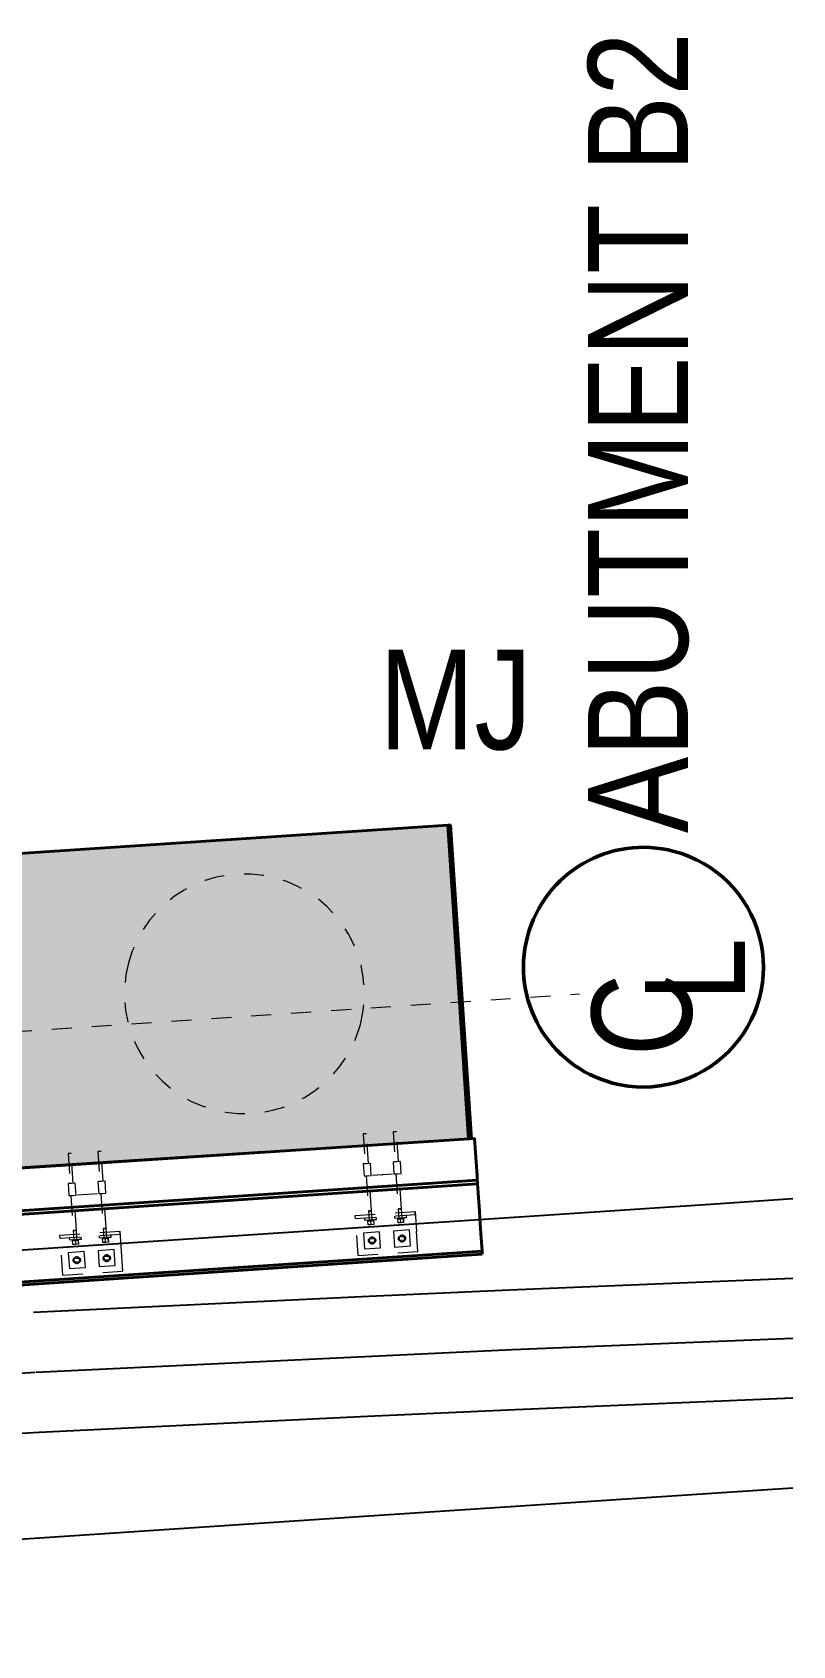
# Model space of a CAD drawing. Header units: metres. Extents: x -355 to -223, y 3 to 561.
# Drawn here: x -236.56 to -232.76, y 542.6 to 550.68 of the extents above; entities that cross this region are included whole.
import ezdxf

# ---------------------------------------------------------------- set-up
doc = ezdxf.new("R2010")
doc.units = ezdxf.units.M
doc.linetypes.add('JacobsDash', pattern=[0.0045, 0.003, -0.0015])
doc.linetypes.add('JacobsGridLine', pattern=[0.0145, 0.01, -0.001, 0.0025, -0.001])
for name, color, linetype, lineweight in [('A-ANNO-NOTE', 7, 'Continuous', 9), ('A-FLOR', 7, 'Continuous', 40), ('A-FLOR-HDLN', 7, 'JacobsDash', 15), ('A-GENM', 7, 'Continuous', 25), ('G-ANNO-TEXT', 7, 'Continuous', 9), ('S-BEAM', 7, 'Continuous', 40), ('S-BEAM-HDLN', 7, 'JacobsDash', 15), ('S-FNDN-HDLN', 7, 'JacobsDash', 15), ('S-FSTN', 7, 'Continuous', 15), ('S-GRID', 7, 'Continuous', 9)]:
    doc.layers.add(name, color=color, linetype=linetype, lineweight=lineweight)
doc.styles.add('Arial Narrow', font='ARIALN.TTF', dxfattribs={"height": 0.5})
doc.styles.add('Arial Narrow_2', font='ARIALN.TTF', dxfattribs={"height": 0.0025})

# ---------------------------------------------------------------- blocks, each defined once
blk = doc.blocks.new('T2DPAA-T2D-C3S-RW-M2D-100010_dwg-40802999-DRG-2873035 - CONSTRUCTION SEQUENCE STAGE A9')
at = {"color": 254, "lineweight": 25, "true_color": 0xd0d0d0, "flags": 128}
for points in [[(57.3636, -623.0032), (58.855, -627.4523), (58.9415, -627.7106), (60.0205, -630.8988)], [(56.5248, -623.0766), (56.5642, -623.225), (58.1559, -627.9755), (59.7623, -632.7222), (60.4348, -634.7092)], [(57.0587, -623.0299), (57.0659, -623.0569), (57.3071, -623.777), (58.1014, -626.1475), (58.6571, -627.8059), (58.8973, -628.5157), (59.6987, -630.8838), (59.7363, -630.9949), (60.2346, -632.5623), (60.4564, -633.2666), (60.869, -634.5938)], [(58.5119, -624.4926), (58.5469, -624.5971), (59.1823, -626.4935), (59.3571, -627.0153), (59.5245, -627.515), (60.3553, -629.9697), (60.9582, -631.7514), (61.7086, -633.9687), (61.8334, -634.3375)], [(60.3081, -630.8132), (60.8064, -632.3806), (61.0287, -633.0864), (61.4493, -634.4396)], [(60.0222, -630.904), (60.5205, -632.4714), (60.7426, -633.1765), (61.1592, -634.5167)]]:
    blk.add_lwpolyline(points, dxfattribs=at)
blk = doc.blocks.new('T2DPAA-T2D-PWC-RW-M2D-100010_RoadDesign_rvt-1-DRG-2873035 - CONSTRUCTION SEQUENCE STAGE A9')
at = {"color": 254, "lineweight": 25, "true_color": 0xd0d0d0, "rotation": 75.11694444444437}
blk.add_blockref('T2DPAA-T2D-C3S-RW-M2D-100010_dwg-40802999-DRG-2873035 - CONSTRUCTION SEQUENCE STAGE A9', (-1722.337, 648.0105), dxfattribs=at)
blk = doc.blocks.new('Foundations-Piles - Px-1200-66435275-DRG-2873035 - CONSTRUCTION SEQUENCE STAGE A9')
at = {"layer": 'A-GENM', "color": 252, "lineweight": 50, "true_color": 0x888888}
for start, end in [(0, 180), (180, 0)]:
    blk.add_arc((0, 0), 0.6, start, end, dxfattribs=at)
blk = doc.blocks.new('T2DPAA-T2D-C3S-RS-M3D-100334_rvt-1-DRG-2873035 - CONSTRUCTION SEQUENCE STAGE A9')
at = {"layer": 'A-GENM', "color": 252, "lineweight": 50, "true_color": 0x888888, "rotation": 75.11694444444437}
blk.add_blockref('Foundations-Piles - Px-1200-66435275-DRG-2873035 - CONSTRUCTION SEQUENCE STAGE A9', (-1094.1452, 546.0007), dxfattribs=at)
blk = doc.blocks.new('01_SFO_FRP_Pile_CastInPlace_CS_BR08 - CAST-IN-PLACE PILE - 1200-8642523-DRG-2873035 - CONSTRUCTION SEQUENCE STAGE A9')
at = {"layer": 'S-FNDN-HDLN'}
for start, end in [(90, 270), (270, 90)]:
    blk.add_arc((0, 0), 0.6, start, end, dxfattribs=at)
blk = doc.blocks.new('20_BR04_Wall_Panel_Bracket_Connection - 20_BR04_Wall_Panel_Bracket_Connection-V256-DRG-2873035 - CONSTRUCTION SEQUENCE STAGE A9')
at = {"layer": 'S-FSTN', "color": 31, "linetype": 'JacobsDash', "lineweight": 9, "true_color": 0xffc388}
for p, q in [((-1096.8655, 545.0777), (-1096.8735, 545.0772)), ((-1096.8735, 545.0772), (-1096.8635, 544.9275)), ((-1096.8575, 545.0783), (-1096.8655, 545.0777)), ((-1096.8475, 544.9286), (-1096.8575, 545.0783)), ((-1097.0152, 545.0678), (-1097.0231, 545.0672)), ((-1097.0231, 545.0672), (-1097.0132, 544.9176)), ((-1097.0072, 545.0683), (-1097.0152, 545.0678)), ((-1096.9972, 544.9186), (-1097.0072, 545.0683)), ((-1097.0053, 544.9181), (-1097.0231, 544.9169)), ((-1097.0231, 544.9169), (-1097.0192, 544.857)), ((-1097.0053, 544.9181), (-1097.0207, 544.9171)), ((-1096.9872, 544.9193), (-1097.0053, 544.9181)), ((-1096.9896, 544.9191), (-1097.0051, 544.9181)), ((-1096.9832, 544.8594), (-1096.9872, 544.9193)), ((-1096.8556, 544.9281), (-1096.8735, 544.9269)), ((-1096.8735, 544.9269), (-1096.8695, 544.867)), ((-1096.8557, 544.9281), (-1096.871, 544.927)), ((-1096.8376, 544.9293), (-1096.8556, 544.9281)), ((-1096.8399, 544.9291), (-1096.8554, 544.9281)), ((-1096.8336, 544.8694), (-1096.8376, 544.9293)), ((-1097.0192, 544.857), (-1097.0013, 544.8582)), ((-1097.0167, 544.8572), (-1097.0013, 544.8582)), ((-1097.0092, 544.8577), (-1096.9975, 544.6822)), ((-1097.0013, 544.8582), (-1096.9832, 544.8594)), ((-1097.0011, 544.8582), (-1096.9856, 544.8593)), ((-1096.9815, 544.6833), (-1096.9932, 544.8588)), ((-1096.8765, 544.8665), (-1096.9763, 544.8599)), ((-1096.9266, 544.8632), (-1096.9261, 544.8632)), ((-1096.8695, 544.867), (-1096.8516, 544.8682)), ((-1096.867, 544.8672), (-1096.8517, 544.8682)), ((-1096.8595, 544.8677), (-1096.8478, 544.6922)), ((-1096.8516, 544.8682), (-1096.8336, 544.8694)), ((-1096.8515, 544.8682), (-1096.8359, 544.8693)), ((-1096.8319, 544.6933), (-1096.8435, 544.8687)), ((-1097.0634, 544.6587), (-1096.7641, 544.6786)), ((-1096.9975, 544.6822), (-1096.9895, 544.6827)), ((-1096.9895, 544.6827), (-1096.9815, 544.6833)), ((-1096.8478, 544.6922), (-1096.8399, 544.6927)), ((-1096.8399, 544.6927), (-1096.8319, 544.6933)), ((-1096.7641, 544.6786), (-1096.7633, 544.6787)), ((-1096.763, 544.6626), (-1096.7641, 544.6786)), ((-1096.7622, 544.6627), (-1096.7633, 544.6787)), ((-1096.7633, 544.6787), (-1096.75, 544.4791)), ((-1096.7499, 544.4791), (-1096.7632, 544.6787)), ((-1097.0624, 544.6427), (-1097.0634, 544.6587)), ((-1096.763, 544.6626), (-1097.0624, 544.6427)), ((-1097.0493, 544.4591), (-1097.0616, 544.6427)), ((-1097.0171, 544.6457), (-1097.0164, 544.6357)), ((-1097.0154, 544.6358), (-1096.9866, 544.6377)), ((-1097.0154, 544.6358), (-1097.0027, 544.6366)), ((-1096.9866, 544.6377), (-1096.9566, 544.6397)), ((-1096.9703, 544.6388), (-1096.9566, 544.6397)), ((-1096.9566, 544.6397), (-1096.9572, 544.6497)), ((-1096.8674, 544.6557), (-1096.8668, 544.6457)), ((-1096.8658, 544.6458), (-1096.837, 544.6477)), ((-1096.8657, 544.6458), (-1096.8531, 544.6466)), ((-1096.837, 544.6477), (-1096.8069, 544.6497)), ((-1096.8206, 544.6488), (-1096.8069, 544.6497)), ((-1096.8069, 544.6497), (-1096.8076, 544.6597)), ((-1096.7622, 544.6627), (-1096.763, 544.6626)), ((-1096.9419, 544.5766), (-1097.0218, 544.5712)), ((-1097.0218, 544.5712), (-1097.0164, 544.4914)), ((-1096.9908, 544.5422), (-1096.9688, 544.5437)), ((-1096.9676, 544.5257), (-1096.9896, 544.5243)), ((-1096.9366, 544.4967), (-1096.9419, 544.5766)), ((-1096.7923, 544.5865), (-1096.8721, 544.5812)), ((-1096.8721, 544.5812), (-1096.8668, 544.5014)), ((-1096.8411, 544.5522), (-1096.8191, 544.5537)), ((-1096.818, 544.5357), (-1096.8399, 544.5342)), ((-1096.787, 544.5067), (-1096.7923, 544.5865)), ((-1097.0493, 544.4591), (-1096.75, 544.4791)), ((-1097.0164, 544.4914), (-1096.9366, 544.4967)), ((-1096.8668, 544.5014), (-1096.787, 544.5067))]:
    blk.add_line(p, q, dxfattribs=at)
for centre, start_param, end_param in [((-1096.9902, 544.5332), 6.283184, 9.424777), ((-1096.9901, 544.5333), 1.308997, 1.570796), ((-1096.9682, 544.5347), 3.141593, 6.283186), ((-1096.8405, 544.5432), 6.283185, 9.424778), ((-1096.8404, 544.5432), 1.308997, 1.570796), ((-1096.8186, 544.5447), 3.141592, 6.283184)]:
    blk.add_ellipse(centre, major_axis=(-0.0006, 0.00898), ratio=0.999991, start_param=start_param, end_param=end_param, dxfattribs=at)
blk = doc.blocks.new('20_BR04_Wall_Panel_Bracket_Connection - 20_BR04_Wall_Panel_Bracket_Connection-V257-DRG-2873035 - CONSTRUCTION SEQUENCE STAGE A9')
at = {"layer": 'S-FSTN', "color": 31, "linetype": 'JacobsDash', "lineweight": 9, "true_color": 0xffc388}
for p, q in [((-1095.5385, 545.1662), (-1095.5464, 545.1657)), ((-1095.5464, 545.1657), (-1095.5364, 545.016)), ((-1095.5305, 545.1668), (-1095.5385, 545.1662)), ((-1095.5205, 545.0171), (-1095.5305, 545.1668)), ((-1095.3888, 545.1762), (-1095.3967, 545.1757)), ((-1095.3967, 545.1757), (-1095.3868, 545.026)), ((-1095.3808, 545.1767), (-1095.3888, 545.1762)), ((-1095.3708, 545.0271), (-1095.3808, 545.1767)), ((-1095.5285, 545.0165), (-1095.5464, 545.0154)), ((-1095.5464, 545.0154), (-1095.5424, 544.9555)), ((-1095.5286, 545.0165), (-1095.544, 545.0155)), ((-1095.5105, 545.0177), (-1095.5285, 545.0165)), ((-1095.5129, 545.0176), (-1095.5284, 545.0166)), ((-1095.5065, 544.9579), (-1095.5105, 545.0177)), ((-1095.3789, 545.0265), (-1095.3967, 545.0253)), ((-1095.3967, 545.0253), (-1095.3928, 544.9655)), ((-1095.3789, 545.0265), (-1095.3943, 545.0255)), ((-1095.3608, 545.0277), (-1095.3789, 545.0265)), ((-1095.3632, 545.0276), (-1095.3787, 545.0265)), ((-1095.3568, 544.9679), (-1095.3608, 545.0277)), ((-1095.5424, 544.9555), (-1095.5245, 544.9567)), ((-1095.54, 544.9556), (-1095.5246, 544.9567)), ((-1095.5324, 544.9562), (-1095.5207, 544.7807)), ((-1095.5245, 544.9567), (-1095.5065, 544.9579)), ((-1095.5244, 544.9567), (-1095.5089, 544.9577)), ((-1095.5048, 544.7817), (-1095.5165, 544.9572)), ((-1095.3997, 544.965), (-1095.4995, 544.9583)), ((-1095.4498, 544.9617), (-1095.4494, 544.9617)), ((-1095.3928, 544.9655), (-1095.3749, 544.9667)), ((-1095.3903, 544.9656), (-1095.3749, 544.9667)), ((-1095.3828, 544.9661), (-1095.3711, 544.7906)), ((-1095.3749, 544.9667), (-1095.3568, 544.9679)), ((-1095.3747, 544.9667), (-1095.3592, 544.9677)), ((-1095.3551, 544.7917), (-1095.3668, 544.9672)), ((-1095.5867, 544.7571), (-1095.2874, 544.7771)), ((-1095.5856, 544.7411), (-1095.5867, 544.7571)), ((-1095.2863, 544.7611), (-1095.5856, 544.7411)), ((-1095.5207, 544.7807), (-1095.5128, 544.7812)), ((-1095.5128, 544.7812), (-1095.5048, 544.7817)), ((-1095.3907, 544.7541), (-1095.39, 544.7442)), ((-1095.3711, 544.7906), (-1095.3631, 544.7912)), ((-1095.3631, 544.7912), (-1095.3551, 544.7917)), ((-1095.3302, 544.7481), (-1095.3308, 544.7581)), ((-1095.2874, 544.7771), (-1095.2866, 544.7771)), ((-1095.2863, 544.7611), (-1095.2874, 544.7771)), ((-1095.2855, 544.7611), (-1095.2866, 544.7771)), ((-1095.2866, 544.7771), (-1095.2733, 544.5776)), ((-1095.2732, 544.5776), (-1095.2865, 544.7771)), ((-1095.2855, 544.7611), (-1095.2863, 544.7611)), ((-1095.5726, 544.5576), (-1095.5848, 544.7412)), ((-1095.4652, 544.675), (-1095.545, 544.6697)), ((-1095.5404, 544.7442), (-1095.5397, 544.7342)), ((-1095.5387, 544.7342), (-1095.5099, 544.7362)), ((-1095.5386, 544.7342), (-1095.526, 544.7351)), ((-1095.5099, 544.7362), (-1095.4798, 544.7382)), ((-1095.4936, 544.7373), (-1095.4798, 544.7382)), ((-1095.4798, 544.7382), (-1095.4805, 544.7481)), ((-1095.4599, 544.5952), (-1095.4652, 544.675)), ((-1095.3155, 544.685), (-1095.3954, 544.6797)), ((-1095.3954, 544.6797), (-1095.39, 544.5998)), ((-1095.389, 544.7442), (-1095.3602, 544.7461)), ((-1095.389, 544.7442), (-1095.3763, 544.7451)), ((-1095.3602, 544.7461), (-1095.3302, 544.7481)), ((-1095.3439, 544.7472), (-1095.3302, 544.7481)), ((-1095.3102, 544.6052), (-1095.3155, 544.685)), ((-1095.545, 544.6697), (-1095.5397, 544.5899)), ((-1095.5397, 544.5899), (-1095.4599, 544.5952)), ((-1095.514, 544.6407), (-1095.4921, 544.6421)), ((-1095.4909, 544.6242), (-1095.5128, 544.6227)), ((-1095.39, 544.5998), (-1095.3102, 544.6052)), ((-1095.3644, 544.6507), (-1095.3424, 544.6521)), ((-1095.3412, 544.6342), (-1095.3632, 544.6327)), ((-1095.5726, 544.5576), (-1095.2733, 544.5776))]:
    blk.add_line(p, q, dxfattribs=at)
for centre, start_param, end_param in [((-1095.5134, 544.6317), 6.283185, 9.424778), ((-1095.5133, 544.6317), 1.308997, 1.377483), ((-1095.4915, 544.6332), 3.141591, 6.283184), ((-1095.3638, 544.6417), 6.283185, 9.424778), ((-1095.3637, 544.6417), 1.308997, 1.570796), ((-1095.3418, 544.6431), 3.141592, 6.283185)]:
    blk.add_ellipse(centre, major_axis=(-0.0006, 0.00898), ratio=0.999991, start_param=start_param, end_param=end_param, dxfattribs=at)
blk = doc.blocks.new('Anchor Bolt -HAB - HAB H16 x 165-V258-DRG-2873035 - CONSTRUCTION SEQUENCE STAGE A9')
at = {"layer": 'S-FSTN', "color": 31, "linetype": 'JacobsDash', "lineweight": 9, "true_color": 0xffc388}
for p, q in [((-1096.8307, 544.5601), (-1096.8441, 544.5511)), ((-1096.8441, 544.5511), (-1096.8431, 544.535)), ((-1096.8431, 544.535), (-1096.8286, 544.5278)), ((-1096.8162, 544.5529), (-1096.8307, 544.5601)), ((-1096.8295, 544.552), (-1096.8301, 544.5519)), ((-1096.829, 544.536), (-1096.8284, 544.536)), ((-1096.8286, 544.5278), (-1096.8151, 544.5368)), ((-1096.8151, 544.5368), (-1096.8162, 544.5529)), ((-1096.8161, 544.5529), (-1096.8151, 544.5368))]:
    blk.add_line(p, q, dxfattribs=at)
for start_param, end_param in [(1.047197, 1.570796), (1.35165, 1.530902), (1.570796, 2.094395), (1.610679, 1.78991), (1.08964, 1.266177), (1.875481, 2.052011), (6.283185, 7.330382), (0.785398, 0.971157), (2.094395, 3.141592), (2.436437, 2.55755), (0.510302, 0.523599), (0.348172, 0.463089), (2.604709, 2.617994), (2.617993, 2.631296), (2.678517, 2.793416), (0.258417, 0.269658), (0.112365, 0.22462), (2.87189, 2.879793), (2.879793, 2.883197), (2.917003, 3.029347), (5.235988, 6.283186), (3.141593, 4.18879), (3.264338, 3.361532), (6.002732, 6.021386), (5.830605, 5.924488), (3.395363, 3.403393), (3.403392, 3.421984), (3.500318, 3.594216), (5.735961, 5.783314), (5.601275, 5.688873), (3.641488, 3.665191), (3.665191, 3.688812), (3.735921, 3.82354), (5.396105, 5.522521), (3.902278, 3.92699), (4.712389, 5.235988), (4.18879, 4.712389)]:
    blk.add_ellipse((-1096.8295, 544.544), major_axis=(-0.0011, 0.0161), ratio=0.999991, start_param=start_param, end_param=end_param, dxfattribs=at)
blk = doc.blocks.new('Anchor Bolt -HAB - HAB H16 x 85-V259-DRG-2873035 - CONSTRUCTION SEQUENCE STAGE A9')
at = {"layer": 'S-FSTN', "color": 31, "linetype": 'JacobsDash', "lineweight": 9, "true_color": 0xffc388}
for p, q in [((-1096.8318, 544.6933), (-1096.8478, 544.6922)), ((-1096.8478, 544.6922), (-1096.8448, 544.6472)), ((-1096.8475, 544.6922), (-1096.8478, 544.6922)), ((-1096.8318, 544.6933), (-1096.8321, 544.6932)), ((-1096.8288, 544.6482), (-1096.8318, 544.6933)), ((-1096.8529, 544.6466), (-1096.8526, 544.6416)), ((-1096.8526, 544.6416), (-1096.8505, 544.6418)), ((-1096.8526, 544.6416), (-1096.8524, 544.6417)), ((-1096.8505, 544.6418), (-1096.8366, 544.6427)), ((-1096.8492, 544.6218), (-1096.8505, 544.6418)), ((-1096.8352, 544.6228), (-1096.8492, 544.6218)), ((-1096.8399, 544.6425), (-1096.8366, 544.6427)), ((-1096.8366, 544.6427), (-1096.8226, 544.6436)), ((-1096.8366, 544.6427), (-1096.8332, 544.6429)), ((-1096.8352, 544.6228), (-1096.8366, 544.6427)), ((-1096.8212, 544.6237), (-1096.8352, 544.6228)), ((-1096.8226, 544.6436), (-1096.8204, 544.6438)), ((-1096.8226, 544.6436), (-1096.8212, 544.6237)), ((-1096.8212, 544.6237), (-1096.8225, 544.6436)), ((-1096.8204, 544.6438), (-1096.8207, 544.6488))]:
    blk.add_line(p, q, dxfattribs=at)
blk = doc.blocks.new('Anchor Bolt -HAB - HAB H16 x 85-V260-DRG-2873035 - CONSTRUCTION SEQUENCE STAGE A9')
at = {"layer": 'S-FSTN', "color": 31, "linetype": 'JacobsDash', "lineweight": 9, "true_color": 0xffc388}
for p, q in [((-1096.9815, 544.6833), (-1096.9975, 544.6822)), ((-1096.9975, 544.6822), (-1096.9945, 544.6372)), ((-1096.9972, 544.6822), (-1096.9975, 544.6822)), ((-1096.9815, 544.6833), (-1096.9818, 544.6833)), ((-1096.9785, 544.6383), (-1096.9815, 544.6833)), ((-1097.0026, 544.6366), (-1097.0023, 544.6317)), ((-1097.0023, 544.6317), (-1097.0002, 544.6318)), ((-1097.0002, 544.6318), (-1096.9862, 544.6327)), ((-1096.9988, 544.6118), (-1097.0002, 544.6318)), ((-1096.9849, 544.6128), (-1096.9988, 544.6118)), ((-1096.9896, 544.6325), (-1096.9862, 544.6327)), ((-1096.9862, 544.6327), (-1096.9722, 544.6337)), ((-1096.9862, 544.6327), (-1096.9829, 544.633)), ((-1096.9862, 544.6327), (-1096.9849, 544.6128)), ((-1096.9709, 544.6137), (-1096.9849, 544.6128)), ((-1096.9722, 544.6337), (-1096.97, 544.6338)), ((-1096.9722, 544.6337), (-1096.9709, 544.6137)), ((-1096.9721, 544.6328), (-1096.9708, 544.6137)), ((-1096.97, 544.6338), (-1096.9704, 544.6388)), ((-1096.9703, 544.6338), (-1096.97, 544.6338))]:
    blk.add_line(p, q, dxfattribs=at)
blk = doc.blocks.new('Anchor Bolt -HAB - HAB H16 x 165-V261-DRG-2873035 - CONSTRUCTION SEQUENCE STAGE A9')
at = {"layer": 'S-FSTN', "color": 31, "linetype": 'JacobsDash', "lineweight": 9, "true_color": 0xffc388}
for p, q in [((-1095.354, 544.6585), (-1095.3674, 544.6495)), ((-1095.3674, 544.6495), (-1095.3663, 544.6334)), ((-1095.3663, 544.6334), (-1095.3518, 544.6263)), ((-1095.3395, 544.6514), (-1095.354, 544.6585)), ((-1095.3528, 544.6504), (-1095.3533, 544.6504)), ((-1095.3523, 544.6344), (-1095.3517, 544.6345)), ((-1095.3518, 544.6263), (-1095.3384, 544.6353)), ((-1095.3384, 544.6353), (-1095.3395, 544.6514)), ((-1095.3394, 544.6514), (-1095.3383, 544.6353))]:
    blk.add_line(p, q, dxfattribs=at)
for start_param, end_param in [(1.047199, 1.570797), (1.351649, 1.530901), (1.570797, 2.094396), (1.610679, 1.789909), (1.08964, 1.266177), (1.875482, 2.052012), (6.283185, 7.330382), (0.785398, 0.971158), (2.141036, 3.094194), (2.436437, 2.557551), (0.510301, 0.523598), (0.348172, 0.463089), (2.604709, 2.617994), (2.617994, 2.631296), (2.678518, 2.793417), (0.258416, 0.269657), (0.112364, 0.224618), (2.871891, 2.879794), (2.879794, 2.883198), (2.917004, 3.029348), (5.235987, 6.197106), (3.141593, 4.188791), (3.264338, 3.361532), (6.002732, 6.021385), (5.830604, 5.924487), (3.395363, 3.403392), (3.403393, 3.421985), (3.500318, 3.594216), (5.73596, 5.783313), (5.601274, 5.688871), (3.641489, 3.665192), (3.665192, 3.688813), (3.73592, 3.82354), (5.396104, 5.52252), (3.902279, 3.926991), (4.712388, 5.235987), (4.18879, 4.712389)]:
    blk.add_ellipse((-1095.3528, 544.6424), major_axis=(-0.0011, 0.0161), ratio=0.999991, start_param=start_param, end_param=end_param, dxfattribs=at)
blk = doc.blocks.new('Anchor Bolt -HAB - HAB H16 x 85-V262-DRG-2873035 - CONSTRUCTION SEQUENCE STAGE A9')
at = {"layer": 'S-FSTN', "color": 31, "linetype": 'JacobsDash', "lineweight": 9, "true_color": 0xffc388}
for p, q in [((-1095.5048, 544.7817), (-1095.5207, 544.7807)), ((-1095.5207, 544.7807), (-1095.5177, 544.7356)), ((-1095.5205, 544.7807), (-1095.5207, 544.7807)), ((-1095.5048, 544.7817), (-1095.505, 544.7817)), ((-1095.5018, 544.7367), (-1095.5048, 544.7817)), ((-1095.5259, 544.7351), (-1095.5255, 544.7301)), ((-1095.5255, 544.7301), (-1095.5234, 544.7303)), ((-1095.5234, 544.7303), (-1095.5095, 544.7312)), ((-1095.5221, 544.7103), (-1095.5234, 544.7303)), ((-1095.5082, 544.7112), (-1095.5221, 544.7103)), ((-1095.5129, 544.731), (-1095.5095, 544.7312)), ((-1095.5095, 544.7312), (-1095.4955, 544.7321)), ((-1095.5095, 544.7312), (-1095.5061, 544.7314)), ((-1095.5095, 544.7312), (-1095.5082, 544.7112)), ((-1095.4942, 544.7122), (-1095.5082, 544.7112)), ((-1095.4955, 544.7321), (-1095.4933, 544.7323)), ((-1095.4955, 544.7321), (-1095.4942, 544.7122)), ((-1095.4954, 544.7321), (-1095.4941, 544.7122)), ((-1095.4933, 544.7323), (-1095.4936, 544.7372)), ((-1095.4935, 544.7322), (-1095.4933, 544.7323))]:
    blk.add_line(p, q, dxfattribs=at)
blk = doc.blocks.new('CS_Annot_Centreline Symbol1 - CS_Annot_Centreline Symbol-7988197-DRG-2873035 - CONSTRUCTION SEQUENCE STAGE A9')
at = {"layer": 'A-ANNO-NOTE', "char_height": 0.0025, "attachment_point": 1, "rotation": 180, "style": 'Arial Narrow_2'}
for s, insert, width in [('L', (0.001147, -0.003292), 0.00192405), ('C  ', (0.002519, -0.004626), 0.00440928)]:
    blk.add_mtext(s, dxfattribs=dict(at, insert=insert, width=width))

msp = doc.modelspace()

# ---------------------------------------------------------------- hatches: boundary and pattern name
at = {"layer": 'A-GENM', "lineweight": 5, "true_color": 0x285a32}
msp.add_hatch(color=109, dxfattribs=at).paths.add_polyline_path([(-234.3818, 545.3409), (-234.382, 545.3431), (-234.3818, 545.3409)])
at = {"layer": 'S-BEAM', "true_color": 0xc0c0c0}
msp.add_hatch(color=9, dxfattribs=at).paths.add_polyline_path([(-244.3861, 544.4946), (-234.3784, 545.1428), (-234.4831, 546.7122), (-244.3832, 546.0522), (-244.386, 544.5422)])
at = {"layer": 'S-BEAM', "lineweight": 5, "true_color": 0xc0c0c0}
msp.add_hatch(color=9, dxfattribs=at).paths.add_polyline_path([(-234.3783, 545.1409), (-234.3693, 545.1428), (-234.3692, 545.1415), (-234.3639, 545.1428), (-234.4686, 546.7132), (-234.4831, 546.7122), (-234.3784, 545.1426)])

# ---------------------------------------------------------------- linework, layer by layer
at = {"layer": 'A-FLOR'}
for p, q in [((-234.349, 545.1426), (-244.4069, 544.4856)), ((-235.406, 545.0745), (-244.4074, 544.4933)), ((-234.3351, 544.9338), (-244.3925, 544.2612)), ((-234.3339, 544.9159), (-244.3913, 544.243)), ((-234.3114, 544.5783), (-244.3697, 543.9054)), ((-234.3104, 544.5634), (-244.3688, 543.8907))]:
    msp.add_line(p, q, dxfattribs=at)
at = {"layer": 'A-FLOR', "flags": 128}
for points in [[(-234.349, 545.1428), (-234.349, 545.1427), (-234.349, 545.1427), (-234.349, 545.1426)], [(-234.349, 545.1426), (-234.3474, 545.1194), (-234.3459, 545.0962), (-234.3444, 545.073), (-234.3428, 545.0498), (-234.3413, 545.0266), (-234.3397, 545.0034), (-234.3382, 544.9802), (-234.3366, 544.957), (-234.3351, 544.9338)], [(-234.3351, 544.9338), (-234.3345, 544.9248), (-234.3339, 544.9159)], [(-234.3339, 544.9159), (-234.3294, 544.8484), (-234.3249, 544.7809), (-234.3204, 544.7133), (-234.3159, 544.6458), (-234.3114, 544.5783)], [(-234.3114, 544.5783), (-234.3109, 544.5708), (-234.3104, 544.5634)]]:
    msp.add_lwpolyline(points, dxfattribs=at)
at = {"layer": 'A-FLOR-HDLN'}
msp.add_line((-234.349, 545.1426), (-234.349, 545.1428), dxfattribs=at)
at = {"layer": 'A-FLOR-HDLN', "flags": 128}
msp.add_lwpolyline([(-234.349, 545.1428), (-234.349, 545.1427), (-234.349, 545.1427), (-234.349, 545.1426)], dxfattribs=at)
at = {"layer": 'S-BEAM'}
for p, q in [((-234.4831, 546.7122), (-244.3832, 546.0522)), ((-234.4686, 546.7132), (-234.4831, 546.7122)), ((-234.3783, 545.1407), (-234.4831, 546.7122)), ((-234.3639, 545.1416), (-234.4686, 546.7132))]:
    msp.add_line(p, q, dxfattribs=at)
at = {"layer": 'S-BEAM-HDLN'}
msp.add_line((-234.3566, 544.9417), (-234.3566, 544.9417), dxfattribs=at)
at = {"layer": 'S-GRID', "linetype": 'JacobsGridLine', "lineweight": 18}
msp.add_line((-244.4456, 545.1586), (-233.8234, 545.8667), dxfattribs=at)

# ---------------------------------------------------------------- block references
at = {"lineweight": 5}
for name in ['T2DPAA-T2D-PWC-RW-M2D-100010_RoadDesign_rvt-1-DRG-2873035 - CONSTRUCTION SEQUENCE STAGE A9', 'T2DPAA-T2D-C3S-RS-M3D-100334_rvt-1-DRG-2873035 - CONSTRUCTION SEQUENCE STAGE A9']:
    msp.add_blockref(name, (860.641, 0), dxfattribs=at)
at = {"layer": 'A-ANNO-NOTE', "xscale": 200, "yscale": 200, "zscale": 200, "rotation": 269.9999999999306}
msp.add_blockref('CS_Annot_Centreline Symbol1 - CS_Annot_Centreline Symbol-7988197-DRG-2873035 - CONSTRUCTION SEQUENCE STAGE A9', (-232.8378, 546.059), dxfattribs=at)
at = {"layer": 'S-FNDN-HDLN', "rotation": 75.11694444444437}
msp.add_blockref('01_SFO_FRP_Pile_CastInPlace_CS_BR08 - CAST-IN-PLACE PILE - 1200-8642523-DRG-2873035 - CONSTRUCTION SEQUENCE STAGE A9', (-235.4998, 545.8677), dxfattribs=at)
at = {"layer": 'S-FSTN', "color": 31, "linetype": 'JacobsDash', "lineweight": 9, "true_color": 0xffc388}
for name, p in [('20_BR04_Wall_Panel_Bracket_Connection - 20_BR04_Wall_Panel_Bracket_Connection-V257-DRG-2873035 - CONSTRUCTION SEQUENCE STAGE A9', (860.641, 0)), ('20_BR04_Wall_Panel_Bracket_Connection - 20_BR04_Wall_Panel_Bracket_Connection-V256-DRG-2873035 - CONSTRUCTION SEQUENCE STAGE A9', (860.641, 0)), ('Anchor Bolt -HAB - HAB H16 x 85-V262-DRG-2873035 - CONSTRUCTION SEQUENCE STAGE A9', (860.641, 0)), ('Anchor Bolt -HAB - HAB H16 x 85-V259-DRG-2873035 - CONSTRUCTION SEQUENCE STAGE A9', (862.1177, 0.0984)), ('Anchor Bolt -HAB - HAB H16 x 85-V260-DRG-2873035 - CONSTRUCTION SEQUENCE STAGE A9', (860.641, 0)), ('Anchor Bolt -HAB - HAB H16 x 85-V259-DRG-2873035 - CONSTRUCTION SEQUENCE STAGE A9', (860.641, 0)), ('Anchor Bolt -HAB - HAB H16 x 165-V258-DRG-2873035 - CONSTRUCTION SEQUENCE STAGE A9', (861.9681, 0.0885)), ('Anchor Bolt -HAB - HAB H16 x 165-V261-DRG-2873035 - CONSTRUCTION SEQUENCE STAGE A9', (860.641, 0)), ('Anchor Bolt -HAB - HAB H16 x 165-V258-DRG-2873035 - CONSTRUCTION SEQUENCE STAGE A9', (860.4913, -0.01)), ('Anchor Bolt -HAB - HAB H16 x 165-V258-DRG-2873035 - CONSTRUCTION SEQUENCE STAGE A9', (860.641, 0))]:
    msp.add_blockref(name, p, dxfattribs=at)

# ---------------------------------------------------------------- next in the draw order: texts
at = {"layer": 'A-ANNO-NOTE', "insert": (-233.7815, 546.6722), "char_height": 0.5, "attachment_point": 1, "rotation": 90, "style": 'Arial Narrow', "bg_fill": 3, "box_fill_scale": 1, "bg_fill_color": 256, "bg_fill_true_color": 13158600, "bg_fill_transparency": 0}
msp.add_mtext('ABUTMENT B2', dxfattribs=at)
at = {"layer": 'G-ANNO-TEXT', "insert": (-234.8262, 547.5909), "char_height": 0.5, "attachment_point": 1, "style": 'Arial Narrow', "bg_fill": 3, "box_fill_scale": 1, "bg_fill_color": 256, "bg_fill_true_color": 13158600, "bg_fill_transparency": 0}
msp.add_mtext('MJ', dxfattribs=at)

doc.saveas('drawing.dxf')
